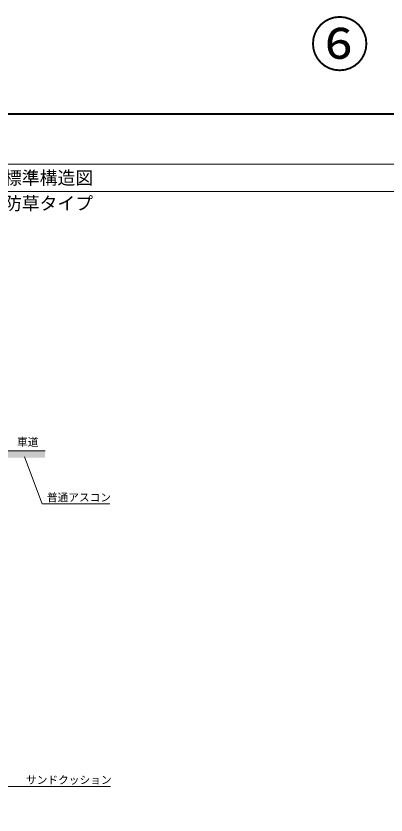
# Model space of a CAD drawing. Units: millimetres at full size; details may follow other scales. Extents: x 77586 to 117720, y -503 to 5664.
# Drawn here: x 112209 to 113822, y 2175 to 5664 of the extents above; entities that cross this region are included whole.
import ezdxf
from ezdxf.enums import TextEntityAlignment as Align

# ---------------------------------------------------------------- set-up
doc = ezdxf.new("R2010")
doc.units = ezdxf.units.MM
doc.header["$LTSCALE"] = 40
doc.linetypes.add('CHAIN_DOUBLE_DASH', pattern=[23.5, 12, -1.5, 3.5, -1.5, 3.5, -1.5])
doc.layers.add('ハッチング_舗装', color=7, linetype='Continuous')
doc.layers.add('文字', color=7, linetype='Continuous')
for name, color, linetype, lineweight in [('図枠', 7, 'Continuous', 5), ('引出線', 4, 'Continuous', 9), ('舗装・基礎', 3, 'Continuous', 13), ('補助線', 8, 'CHAIN_DOUBLE_DASH', 5)]:
    doc.layers.add(name, color=color, linetype=linetype, lineweight=lineweight)
doc.styles.add('ＭＳ ゴシック', font='')
doc.styles.get('ＭＳ ゴシック').set_extended_font_data('MS Gothic')

# ---------------------------------------------------------------- blocks, each defined once
blk = doc.blocks.new('filled_arrow')
at = {"color": 0, "linetype": 'Continuous', "lineweight": -2}
blk.add_solid([(7.5, 1.25), (0, 0), (7.5, -1.25)], dxfattribs=at)

msp = doc.modelspace()

# ---------------------------------------------------------------- hatches: boundary and pattern name
at = {"layer": 'ハッチング_舗装'}
msp.add_hatch(color=256, dxfattribs=at).paths.add_polyline_path([(111820.08, 3765.36), (111820.08, 3735.36), (112335.8, 3735.36), (112335.8, 3765.36)])

# ---------------------------------------------------------------- linework, layer by layer
at = {"layer": '図枠', "lineweight": 40}
msp.add_line((109720.08, 5236.79), (117520.08, 5236.79), dxfattribs=at)
at = {"layer": '図枠', "lineweight": 13}
for p, q in [((110020.08, 5016.79), (117220.08, 5016.79)), ((110020.08, 4896.79), (117220.08, 4896.79))]:
    msp.add_line(p, q, dxfattribs=at)
at = {"layer": '引出線'}
for points in [[(112245.11, 3738.6), (112323.44, 3533.36), (112618.29, 3533.36)], [(111816.24, 2175.36), (111952.52, 2299.97), (112232.52, 2299.97), (112620.74, 2299.97)]]:
    msp.add_lwpolyline(points, dxfattribs=at)
at = {"layer": '舗装・基礎'}
msp.add_line((111820.08, 3765.36), (112335.8, 3765.36), dxfattribs=at)

# ---------------------------------------------------------------- block references
at = {"layer": '引出線', "xscale": 0.2, "yscale": 0.2, "rotation": 290.9}
msp.add_blockref('filled_arrow', (112245.11, 3738.6), dxfattribs=at)

# ---------------------------------------------------------------- texts
at = {"layer": '図枠', "style": 'ＭＳ ゴシック'}
msp.add_text('\u3000都市型側溝  深型集水桝\u3000基本防草タイプ ３００型\u3000布設標準構造図', height=56.96, dxfattribs=at).set_placement((110020.08, 4956.79), align=Align.MIDDLE_LEFT)
msp.add_text('\u3000都市型側溝 歩車道境界ブロック\u3000セミフラット平 H=50用 防草タイプ', height=56.96, dxfattribs=at).set_placement((110020.08, 4800.06), align=Align.BOTTOM_LEFT)
at = {"layer": '引出線', "style": 'ＭＳ ゴシック'}
for s, p in [('普通アスコン', (112343.44, 3578.57)), ('サンドクッション', (112252.52, 2345.37))]:
    msp.add_text(s, height=34.18, dxfattribs=at).set_placement(p, align=Align.TOP_LEFT)
at = {"layer": '文字', "style": 'ＭＳ ゴシック'}
msp.add_text('車道', height=34.18, dxfattribs=at).set_placement((112259.99, 3803.52), align=Align.MIDDLE_CENTER)
at = {"layer": '補助線', "color": 1, "style": 'ＭＳ ゴシック'}
msp.add_text('⑥', height=189.9, dxfattribs=at).set_placement((113620.08, 5539.52), align=Align.MIDDLE_CENTER)

doc.saveas('drawing.dxf')
